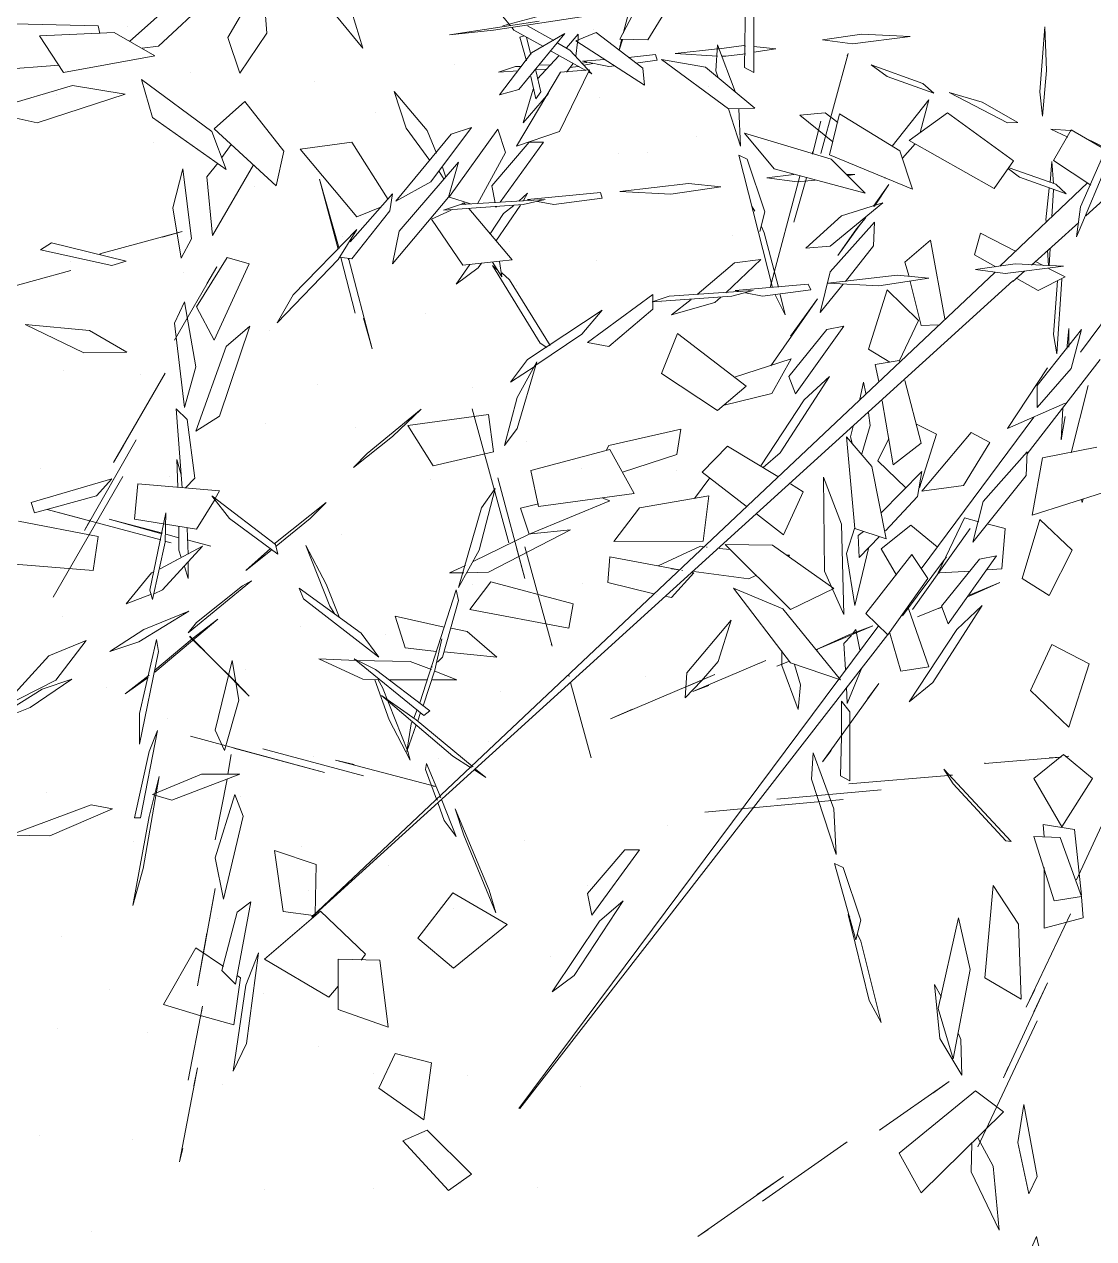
# Model space of a CAD drawing. Header units: metres. Extents: x 42 to 199, y -121 to 268.
# Drawn here: x 97.203 to 97.73, y -51.87 to -51.271 of the extents above; entities that cross this region are included whole.
import ezdxf

# ---------------------------------------------------------------- set-up
doc = ezdxf.new("R2010")
doc.units = ezdxf.units.M
doc.header["$LTSCALE"] = 0.3
doc.layers.get('0').update_dxf_attribs({"color": 8})
doc.layers.add('A-LANDSCAPE', color=8, linetype='Continuous', lineweight=5)
doc.layers.add('DA HOUSE ARCH LAYOUT', color=8, linetype='Continuous', lineweight=9)

# ---------------------------------------------------------------- blocks, each defined once
blk = doc.blocks.new('MUSTER_0')
at = {"color": 8, "linetype": 'Continuous', "transparency": 33554585}
for p, q in [((5.26381, -0.68178), (5.26381, -0.68178)), ((5.47881, -0.67978), (5.47881, -0.67978)), ((5.56481, -0.68578), (5.56481, -0.68578)), ((5.32881, -0.72528), (5.32881, -0.72528)), ((5.15981, -0.73578), (5.15981, -0.73578)), ((5.39031, -0.73528), (5.39031, -0.73528)), ((5.08131, -0.74378), (5.08131, -0.74378)), ((5.58131, -0.74378), (5.58131, -0.74378)), ((4.99931, -0.76578), (4.99931, -0.76578)), ((5.49931, -0.76578), (5.49931, -0.76578)), ((4.81131, -0.78378), (4.81131, -0.78378)), ((5.31131, -0.78378), (5.31131, -0.78378)), ((5.10681, -0.80628), (5.10681, -0.80628)), ((5.60681, -0.80628), (5.60681, -0.80628)), ((4.87931, -0.81878), (4.87931, -0.81878)), ((5.37931, -0.81878), (5.37931, -0.81878)), ((4.70781, -0.83928), (4.70781, -0.83928)), ((4.74781, -0.83528), (4.74781, -0.83528)), ((5.02181, -0.83578), (5.02181, -0.83578)), ((5.20781, -0.83928), (5.20781, -0.83928)), ((5.24781, -0.83528), (5.24781, -0.83528)), ((5.52181, -0.83578), (5.52181, -0.83578)), ((4.77231, -0.86778), (4.77231, -0.86778)), ((5.27231, -0.86778), (5.27231, -0.86778)), ((4.86431, -0.87778), (4.86431, -0.87778)), ((5.36431, -0.87778), (5.36431, -0.87778)), ((4.78031, -0.88878), (4.78031, -0.88878)), ((5.01581, -0.88328), (5.01581, -0.88328)), ((5.13531, -0.88678), (5.13531, -0.88678)), ((5.28031, -0.88878), (5.28031, -0.88878)), ((5.51581, -0.88328), (5.51581, -0.88328)), ((5.63531, -0.88678), (5.63531, -0.88678)), ((4.74331, -0.91678), (4.74331, -0.91678)), ((5.24331, -0.91678), (5.24331, -0.91678)), ((4.69481, -0.93878), (4.69481, -0.93878)), ((4.90331, -0.93028), (4.90331, -0.93028)), ((4.99031, -0.93728), (4.99031, -0.93728)), ((5.19481, -0.93878), (5.19481, -0.93878)), ((5.40331, -0.93028), (5.40331, -0.93028)), ((5.49031, -0.93728), (5.49031, -0.93728)), ((4.87281, -0.94678), (4.87281, -0.94678)), ((5.06831, -0.94478), (5.06831, -0.94478)), ((5.37281, -0.94678), (5.37281, -0.94678)), ((5.56831, -0.94478), (5.56831, -0.94478)), ((4.80331, -0.96078), (4.80331, -0.96078)), ((5.30331, -0.96078), (5.30331, -0.96078)), ((4.94731, -0.99078), (4.94731, -0.99078)), ((5.44731, -0.99078), (5.44731, -0.99078)), ((4.85081, -1.00428), (4.85081, -1.00428)), ((5.13181, -0.99678), (5.13181, -0.99678)), ((5.21031, -1.00378), (5.21031, -1.00378)), ((5.35081, -1.00428), (5.35081, -1.00428)), ((5.63181, -0.99678), (5.63181, -0.99678)), ((5.71031, -1.00378), (5.71031, -1.00378)), ((5.04931, -1.01328), (5.04931, -1.01328)), ((5.54931, -1.01328), (5.54931, -1.01328)), ((4.75631, -1.03278), (4.75631, -1.03278)), ((5.25631, -1.03278), (5.25631, -1.03278)), ((5.02681, -1.05228), (5.02681, -1.05228)), ((5.52681, -1.05228), (5.52681, -1.05228)), ((4.91181, -1.07178), (4.91181, -1.07178)), ((5.15281, -1.06678), (5.15281, -1.06678)), ((5.41181, -1.07178), (5.41181, -1.07178)), ((5.65281, -1.06678), (5.65281, -1.06678)), ((4.81181, -1.07828), (4.81181, -1.07828)), ((5.06931, -1.08078), (5.06931, -1.08078)), ((5.31181, -1.07828), (5.31181, -1.07828)), ((5.56931, -1.08078), (5.56931, -1.08078)), ((4.99981, -1.10128), (4.99981, -1.10128)), ((5.49981, -1.10128), (5.49981, -1.10128)), ((5.19231, -1.11228), (5.19231, -1.11228)), ((4.80431, -1.13128), (4.80431, -1.13128)), ((5.13281, -1.13828), (5.13281, -1.13828)), ((5.30431, -1.13128), (5.30431, -1.13128)), ((4.89731, -1.14928), (4.89731, -1.14928)), ((5.39731, -1.14928), (5.39731, -1.14928)), ((4.97881, -1.17978), (4.97881, -1.17978)), ((5.26381, -1.18178), (5.26381, -1.18178)), ((5.06481, -1.18578), (5.06481, -1.18578)), ((4.82881, -1.22528), (4.82881, -1.22528)), ((4.89031, -1.23528), (4.89031, -1.23528)), ((5.15981, -1.23578), (5.15981, -1.23578)), ((5.08131, -1.24378), (5.08131, -1.24378)), ((4.99931, -1.26578), (4.99931, -1.26578)), ((4.81131, -1.28378), (4.81131, -1.28378)), ((4.87931, -1.31878), (4.87931, -1.31878))]:
    blk.add_line(p, q, dxfattribs=at)
blk = doc.blocks.new('02PTRX29')
at = {"color": 8, "linetype": 'Continuous', "transparency": 33554572}
for p, q in [((0.19033, -0.04972), (0.18236, -0.03669)), ((0.27648, -0.0358), (0.27553, -0.0482)), ((0.28426, -0.04921), (0.27648, -0.0358)), ((0.28464, -0.03707), (0.29982, -0.05111)), ((0.16851, -0.03934), (0.1687, -0.05592)), ((0.19109, -0.03909), (0.19659, -0.04959)), ((0.19318, -0.03808), (0.19583, -0.04833)), ((0.30627, -0.0501), (0.29394, -0.03909)), ((0.16661, -0.05705), (0.16661, -0.04162)), ((0.22278, -0.04655), (0.21044, -0.04327)), ((0.22449, -0.04238), (0.22107, -0.04655)), ((0.22487, -0.04757), (0.20418, -0.0444)), ((0.21462, -0.04554), (0.23473, -0.04858)), ((0.25656, -0.04352), (0.25409, -0.05161)), ((0.25409, -0.05161), (0.25997, -0.0444)), ((0.31329, -0.04655), (0.33531, -0.04605)), ((0.10152, -0.04681), (0.10114, -0.05655)), ((0.10266, -0.06136), (0.10152, -0.04681)), ((0.13169, -0.04896), (0.14251, -0.04845)), ((0.14251, -0.04845), (0.15124, -0.04972)), ((0.19147, -0.05604), (0.2019, -0.04807)), ((0.20646, -0.04997), (0.2019, -0.04807)), ((0.20855, -0.05149), (0.20589, -0.04845)), ((0.20589, -0.04845), (0.20589, -0.04984)), ((0.20893, -0.04833), (0.21633, -0.05263)), ((0.21917, -0.06085), (0.20893, -0.04833)), ((0.21728, -0.04655), (0.21139, -0.04984)), ((0.21367, -0.05124), (0.22031, -0.04757)), ((0.21898, -0.04908), (0.21803, -0.04883)), ((0.22031, -0.04757), (0.22069, -0.04706)), ((0.23473, -0.04858), (0.22487, -0.04757)), ((0.27553, -0.0482), (0.2816, -0.05718)), ((0.30969, -0.04807), (0.30058, -0.05326)), ((0.32639, -0.04883), (0.30969, -0.04807)), ((0.31291, -0.04833), (0.31329, -0.04655)), ((0.32107, -0.05705), (0.32639, -0.04883)), ((0.1446, -0.0506), (0.13169, -0.04896)), ((0.15124, -0.04972), (0.1446, -0.0506)), ((0.16168, -0.05174), (0.16661, -0.05124)), ((0.16889, -0.05098), (0.16851, -0.05111)), ((0.17439, -0.05174), (0.16889, -0.05098)), ((0.17477, -0.05086), (0.17078, -0.06123)), ((0.17515, -0.05667), (0.17477, -0.05086)), ((0.19659, -0.04959), (0.19033, -0.04972)), ((0.20646, -0.04997), (0.19109, -0.05984)), ((0.19678, -0.05199), (0.19602, -0.04972)), ((0.19621, -0.04972), (0.19678, -0.05199)), ((0.20589, -0.04984), (0.20608, -0.05022)), ((0.20608, -0.05022), (0.20646, -0.05339)), ((0.21044, -0.05048), (0.20779, -0.05199)), ((0.21746, -0.04921), (0.21652, -0.05301)), ((0.21746, -0.0544), (0.21898, -0.04908)), ((0.28426, -0.04921), (0.2816, -0.05718)), ((0.29982, -0.05111), (0.30343, -0.05161)), ((0.15162, -0.07514), (0.14555, -0.05275)), ((0.14555, -0.05275), (0.14574, -0.05326)), ((0.16661, -0.0525), (0.16168, -0.05174)), ((0.16851, -0.05288), (0.17287, -0.05339)), ((0.18729, -0.05414), (0.1723, -0.06515)), ((0.17287, -0.05339), (0.17382, -0.05339)), ((0.17477, -0.05174), (0.17439, -0.05174)), ((0.18426, -0.05275), (0.17477, -0.05174)), ((0.17477, -0.05339), (0.18426, -0.05275)), ((0.17743, -0.05579), (0.18729, -0.05414)), ((0.18824, -0.05427), (0.18862, -0.05301)), ((0.18824, -0.05427), (0.19299, -0.0549)), ((0.19469, -0.05364), (0.18862, -0.05301)), ((0.20001, -0.05414), (0.20494, -0.05452)), ((0.20779, -0.05199), (0.20285, -0.05731)), ((0.20418, -0.05655), (0.21196, -0.05225)), ((0.215, -0.05845), (0.21025, -0.05326)), ((0.21633, -0.05263), (0.22354, -0.06199)), ((0.30058, -0.05326), (0.32107, -0.05705)), ((0.10209, -0.0668), (0.10114, -0.05655)), ((0.12885, -0.05946), (0.14042, -0.05528)), ((0.14042, -0.05528), (0.13682, -0.05794)), ((0.16642, -0.06502), (0.17743, -0.05579)), ((0.1687, -0.05592), (0.16661, -0.05705)), ((0.17458, -0.05819), (0.17515, -0.05667)), ((0.19109, -0.05984), (0.19147, -0.05604)), ((0.19906, -0.05566), (0.19773, -0.05554)), ((0.20494, -0.05452), (0.19906, -0.05566)), ((0.20456, -0.05541), (0.20266, -0.05503)), ((0.20285, -0.05731), (0.20361, -0.05693)), ((0.21006, -0.07021), (0.20342, -0.05642)), ((0.20987, -0.05693), (0.20342, -0.05642)), ((0.20513, -0.0549), (0.20399, -0.05478)), ((0.20589, -0.05566), (0.2057, -0.05566)), ((0.20779, -0.05592), (0.20589, -0.05566)), ((0.20703, -0.05503), (0.20855, -0.05693)), ((0.21974, -0.0735), (0.20987, -0.05693)), ((0.21462, -0.05541), (0.21196, -0.05528)), ((0.21538, -0.05642), (0.21291, -0.0563)), ((0.21538, -0.05655), (0.21424, -0.06136)), ((0.21993, -0.05566), (0.2186, -0.05566)), ((0.22373, -0.05693), (0.21936, -0.05667)), ((0.21993, -0.05566), (0.22373, -0.05693)), ((0.32202, -0.05541), (0.3372, -0.05655)), ((0.13682, -0.05794), (0.12638, -0.06161)), ((0.12638, -0.06161), (0.12885, -0.05946)), ((0.21538, -0.06287), (0.21652, -0.05794)), ((0.28787, -0.07021), (0.30362, -0.05857)), ((0.30362, -0.05857), (0.30115, -0.06705)), ((0.10209, -0.0668), (0.10266, -0.06136)), ((0.12296, -0.06148), (0.10987, -0.06831)), ((0.11556, -0.06363), (0.12296, -0.06148)), ((0.21822, -0.06831), (0.21253, -0.06174)), ((0.21538, -0.06287), (0.21424, -0.06136)), ((0.21822, -0.06831), (0.21595, -0.06072)), ((0.21917, -0.06085), (0.22354, -0.06199)), ((0.24707, -0.06123), (0.23967, -0.06996)), ((0.24441, -0.06945), (0.24707, -0.06123)), ((0.31899, -0.05996), (0.30722, -0.06186)), ((0.30722, -0.06186), (0.32696, -0.06831)), ((0.31899, -0.05996), (0.33853, -0.06566)), ((0.10759, -0.06819), (0.11556, -0.06363)), ((0.12942, -0.07046), (0.12752, -0.06313)), ((0.12752, -0.06313), (0.13568, -0.0735)), ((0.1723, -0.06515), (0.16642, -0.06502)), ((0.16965, -0.0735), (0.1723, -0.06515)), ((0.17002, -0.06515), (0.16965, -0.0735)), ((0.27174, -0.07464), (0.28047, -0.06351)), ((0.28047, -0.06351), (0.2873, -0.06958)), ((0.10854, -0.07679), (0.12334, -0.06604)), ((0.12334, -0.06604), (0.13188, -0.07224)), ((0.13397, -0.07451), (0.14744, -0.06629)), ((0.14744, -0.06629), (0.14972, -0.0754)), ((0.14782, -0.06819), (0.15067, -0.06604)), ((0.15636, -0.06654), (0.14896, -0.07249)), ((0.15067, -0.06604), (0.15636, -0.06654)), ((0.30115, -0.06705), (0.28464, -0.07869)), ((0.32696, -0.06831), (0.33853, -0.06566)), ((0.09355, -0.08704), (0.08539, -0.06844)), ((0.08786, -0.07439), (0.09564, -0.06983)), ((0.09564, -0.06983), (0.09962, -0.07666)), ((0.09583, -0.06996), (0.09564, -0.07008)), ((0.10019, -0.06971), (0.09583, -0.06996)), ((0.0964, -0.07148), (0.10019, -0.06971)), ((0.10987, -0.06831), (0.10759, -0.06819)), ((0.14934, -0.07641), (0.1687, -0.07059)), ((0.15352, -0.07527), (0.15162, -0.06793)), ((0.1687, -0.07059), (0.16206, -0.07856)), ((0.21006, -0.07021), (0.21974, -0.0735)), ((0.22221, -0.07489), (0.22392, -0.06971)), ((0.22392, -0.06971), (0.23473, -0.08476)), ((0.23891, -0.08147), (0.2298, -0.06933)), ((0.2298, -0.06933), (0.23435, -0.07084)), ((0.23967, -0.06996), (0.23758, -0.07502)), ((0.2391, -0.07666), (0.24441, -0.06945)), ((0.2873, -0.06958), (0.27344, -0.08236)), ((0.28464, -0.07869), (0.28787, -0.07021)), ((0.08767, -0.07401), (0.0926, -0.0716)), ((0.13188, -0.07224), (0.11291, -0.08299)), ((0.13055, -0.07299), (0.1334, -0.07616)), ((0.22335, -0.08602), (0.21367, -0.07261)), ((0.21367, -0.07261), (0.2169, -0.07261)), ((0.22525, -0.08236), (0.2169, -0.07261)), ((0.23435, -0.07084), (0.24669, -0.08577)), ((0.2484, -0.08539), (0.25656, -0.07261)), ((0.25656, -0.07261), (0.26813, -0.07413)), ((0.2835, -0.07312), (0.28559, -0.07603)), ((0.08691, -0.0759), (0.0945, -0.09374)), ((0.13112, -0.08311), (0.13397, -0.07451)), ((0.14972, -0.0754), (0.13112, -0.08311)), ((0.15352, -0.07477), (0.15352, -0.07514)), ((0.16243, -0.10513), (0.17002, -0.07552)), ((0.16813, -0.07641), (0.17002, -0.07552)), ((0.22221, -0.07489), (0.22847, -0.0864)), ((0.26813, -0.07413), (0.25542, -0.08931)), ((0.27344, -0.08236), (0.27174, -0.07464)), ((0.09962, -0.07666), (0.09127, -0.08223)), ((0.10949, -0.07831), (0.09905, -0.08198)), ((0.09962, -0.08185), (0.1, -0.07692)), ((0.1, -0.07692), (0.10038, -0.0816)), ((0.10721, -0.08046), (0.10968, -0.07856)), ((0.11291, -0.08299), (0.10854, -0.07679)), ((0.14175, -0.084), (0.14934, -0.07641)), ((0.16206, -0.07856), (0.14175, -0.084)), ((0.16414, -0.08818), (0.16813, -0.07641)), ((0.24593, -0.09248), (0.23265, -0.07704)), ((0.23265, -0.07704), (0.23492, -0.08489)), ((0.23625, -0.07818), (0.23549, -0.08046)), ((0.27857, -0.07768), (0.28768, -0.09349)), ((0.28654, -0.0773), (0.289, -0.08033)), ((0.29432, -0.07856), (0.29242, -0.09425)), ((0.29659, -0.08729), (0.29432, -0.07856)), ((0.09678, -0.08413), (0.10721, -0.08046)), ((0.1372, -0.08058), (0.13739, -0.08058)), ((0.13739, -0.08058), (0.13739, -0.08058)), ((0.14555, -0.08008), (0.14403, -0.07983)), ((0.14403, -0.07983), (0.14593, -0.07983)), ((0.15693, -0.08147), (0.15295, -0.08109)), ((0.15484, -0.08058), (0.15769, -0.09045)), ((0.163, -0.10513), (0.15636, -0.08021)), ((0.15693, -0.08147), (0.16376, -0.08058)), ((0.16376, -0.08058), (0.15769, -0.07983)), ((0.23587, -0.08096), (0.23701, -0.07919)), ((0.24669, -0.08577), (0.23891, -0.08147)), ((0.2594, -0.0964), (0.26377, -0.08084)), ((0.26377, -0.08084), (0.25959, -0.09652)), ((0.28768, -0.09349), (0.289, -0.08033)), ((0.09241, -0.08906), (0.0852, -0.08261)), ((0.09203, -0.08172), (0.11158, -0.10032)), ((0.09905, -0.08198), (0.09678, -0.08413)), ((0.1, -0.08931), (0.09962, -0.08324)), ((0.10057, -0.08286), (0.10133, -0.08995)), ((0.13644, -0.0821), (0.13985, -0.08691)), ((0.13966, -0.08691), (0.13644, -0.0821)), ((0.17401, -0.08261), (0.18122, -0.08185)), ((0.18521, -0.08425), (0.17401, -0.08261)), ((0.19659, -0.08362), (0.18122, -0.08185)), ((0.18521, -0.08425), (0.19659, -0.08362)), ((0.20096, -0.08387), (0.20058, -0.08514)), ((0.20096, -0.08387), (0.21728, -0.08539)), ((0.21822, -0.08577), (0.21728, -0.084)), ((0.21728, -0.084), (0.21917, -0.08577)), ((0.22449, -0.08615), (0.22525, -0.08236)), ((0.24745, -0.08413), (0.25694, -0.09488)), ((0.24802, -0.08792), (0.24745, -0.08413)), ((0.13777, -0.08615), (0.14706, -0.08906)), ((0.14953, -0.09589), (0.13777, -0.08615)), ((0.21139, -0.08653), (0.20058, -0.08514)), ((0.215, -0.0859), (0.21139, -0.08653)), ((0.21822, -0.08653), (0.21329, -0.08539)), ((0.21329, -0.08539), (0.23227, -0.08653)), ((0.21728, -0.08539), (0.21633, -0.08565)), ((0.21822, -0.08653), (0.23606, -0.0878)), ((0.21879, -0.08666), (0.2243, -0.09475)), ((0.22259, -0.08855), (0.22031, -0.08678)), ((0.22999, -0.0864), (0.23473, -0.08489)), ((0.23113, -0.08653), (0.23151, -0.08615)), ((0.23208, -0.08653), (0.23151, -0.08615)), ((0.23227, -0.08653), (0.23606, -0.0878)), ((0.23473, -0.08489), (0.23492, -0.08489)), ((0.23492, -0.08489), (0.24745, -0.09981)), ((0.0945, -0.09374), (0.09355, -0.08704)), ((0.13985, -0.08691), (0.13966, -0.08691)), ((0.14308, -0.09134), (0.14156, -0.08944)), ((0.14706, -0.08906), (0.15503, -0.09627)), ((0.16528, -0.0926), (0.16414, -0.08818)), ((0.16699, -0.08704), (0.16642, -0.08805)), ((0.23037, -0.08742), (0.22069, -0.09893)), ((0.22562, -0.09311), (0.22259, -0.08855)), ((0.2243, -0.08716), (0.22411, -0.08704)), ((0.2243, -0.08716), (0.2243, -0.08704)), ((0.2243, -0.08704), (0.2243, -0.08716)), ((0.23435, -0.0878), (0.23872, -0.08982)), ((0.25656, -0.09868), (0.24802, -0.08792)), ((0.24991, -0.08704), (0.25542, -0.08931)), ((0.2947, -0.09855), (0.29659, -0.08729)), ((0.10456, -0.10007), (0.09393, -0.09058)), ((0.10114, -0.09045), (0.10133, -0.08995)), ((0.13966, -0.09045), (0.14953, -0.10158)), ((0.13985, -0.09577), (0.13966, -0.09045)), ((0.14175, -0.08969), (0.14365, -0.09197)), ((0.14308, -0.09134), (0.14782, -0.09792)), ((0.14782, -0.09792), (0.14365, -0.09197)), ((0.1649, -0.09146), (0.16433, -0.09286)), ((0.2317, -0.10007), (0.23872, -0.08982)), ((0.25959, -0.0988), (0.25542, -0.0921)), ((0.25542, -0.0921), (0.26965, -0.10677)), ((0.10797, -0.09703), (0.11594, -0.09298)), ((0.11594, -0.09298), (0.11727, -0.09779)), ((0.12714, -0.0945), (0.12391, -0.11208)), ((0.12714, -0.0945), (0.13283, -0.09943)), ((0.16111, -0.105), (0.16433, -0.09286)), ((0.24745, -0.09981), (0.24593, -0.09248)), ((0.29242, -0.09425), (0.2947, -0.09855)), ((0.29451, -0.0926), (0.31291, -0.09754)), ((0.29887, -0.09387), (0.29451, -0.0926)), ((0.10038, -0.0964), (0.10057, -0.10019)), ((0.10076, -0.10019), (0.10095, -0.09678)), ((0.14612, -0.10374), (0.13985, -0.09577)), ((0.15503, -0.09627), (0.14953, -0.09589)), ((0.30703, -0.09918), (0.32373, -0.09513)), ((0.3262, -0.09665), (0.31026, -0.10019)), ((0.31291, -0.09754), (0.31272, -0.09754)), ((0.32373, -0.09513), (0.3262, -0.09665)), ((0.07818, -0.0988), (0.09355, -0.11955)), ((0.09735, -0.10032), (0.10816, -0.09981)), ((0.11044, -0.10196), (0.09735, -0.10032)), ((0.10057, -0.10019), (0.10076, -0.10019)), ((0.1019, -0.10019), (0.10361, -0.09931)), ((0.10816, -0.09981), (0.11708, -0.10108)), ((0.11727, -0.09779), (0.11253, -0.10045)), ((0.13188, -0.1026), (0.13283, -0.09943)), ((0.17097, -0.09956), (0.16509, -0.0988)), ((0.16509, -0.0988), (0.17287, -0.10627)), ((0.17932, -0.10665), (0.17097, -0.09956)), ((0.21443, -0.11752), (0.22506, -0.10019)), ((0.22069, -0.09893), (0.2317, -0.10007)), ((0.22297, -0.10272), (0.22354, -0.09931)), ((0.22506, -0.09943), (0.22297, -0.10272)), ((0.22506, -0.10019), (0.22411, -0.10108)), ((0.22828, -0.1007), (0.22752, -0.09969)), ((0.23322, -0.10437), (0.23018, -0.09994)), ((0.25731, -0.09855), (0.252, -0.11879)), ((0.2558, -0.11082), (0.25902, -0.09842)), ((0.25656, -0.09868), (0.25921, -0.0983)), ((0.25731, -0.09868), (0.25731, -0.09893)), ((0.25845, -0.10045), (0.25902, -0.09842)), ((0.27325, -0.11297), (0.25959, -0.0988)), ((0.28445, -0.09842), (0.27952, -0.09981)), ((0.27952, -0.09981), (0.2873, -0.11689)), ((0.29128, -0.10943), (0.28445, -0.09842)), ((0.28673, -0.10045), (0.29622, -0.11689)), ((0.289, -0.10424), (0.28673, -0.10045)), ((0.30703, -0.09918), (0.31026, -0.10019)), ((0.09697, -0.10272), (0.10076, -0.10083)), ((0.10304, -0.10576), (0.09697, -0.10272)), ((0.10778, -0.1031), (0.10304, -0.10576)), ((0.10608, -0.10146), (0.10873, -0.10374)), ((0.11708, -0.10108), (0.11044, -0.10196)), ((0.11272, -0.10171), (0.26547, -0.2458)), ((0.12752, -0.10298), (0.13454, -0.10234)), ((0.13871, -0.10475), (0.12752, -0.10298)), ((0.13454, -0.10234), (0.1501, -0.10411)), ((0.14953, -0.10158), (0.15181, -0.11069)), ((0.22297, -0.10184), (0.22126, -0.10336)), ((0.22828, -0.1007), (0.23322, -0.10437)), ((0.31937, -0.10133), (0.34176, -0.1074)), ((0.31994, -0.10146), (0.31937, -0.10133)), ((0.09773, -0.10323), (0.09886, -0.11993)), ((0.09962, -0.11563), (0.09868, -0.10361)), ((0.26547, -0.24593), (0.10873, -0.10361)), ((0.12923, -0.1136), (0.13169, -0.10374)), ((0.1298, -0.11246), (0.13682, -0.10563)), ((0.13682, -0.10563), (0.14099, -0.11892)), ((0.13871, -0.10475), (0.1501, -0.10411)), ((0.15181, -0.11069), (0.14668, -0.10437)), ((0.15446, -0.10437), (0.1539, -0.10563)), ((0.1539, -0.10563), (0.16471, -0.10702)), ((0.17078, -0.10576), (0.15446, -0.10437)), ((0.1668, -0.10576), (0.17154, -0.10702)), ((0.18559, -0.10702), (0.1668, -0.10576)), ((0.17078, -0.10576), (0.16965, -0.10601)), ((0.22126, -0.10336), (0.21215, -0.11803)), ((0.15845, -0.11601), (0.15238, -0.10766)), ((0.16281, -0.12258), (0.15238, -0.10766)), ((0.15959, -0.1112), (0.16073, -0.10665)), ((0.15959, -0.1112), (0.16187, -0.10677)), ((0.16471, -0.10702), (0.16851, -0.10627)), ((0.17154, -0.10702), (0.18938, -0.10829)), ((0.17401, -0.10728), (0.17534, -0.10842)), ((0.17534, -0.10842), (0.18502, -0.1112)), ((0.18502, -0.1112), (0.18065, -0.10778)), ((0.18938, -0.10829), (0.18559, -0.10702)), ((0.18919, -0.10993), (0.18919, -0.10665)), ((0.2038, -0.1174), (0.18919, -0.10665)), ((0.26965, -0.10677), (0.27325, -0.11297)), ((0.29147, -0.12284), (0.29394, -0.10829)), ((0.29394, -0.10829), (0.29622, -0.1131)), ((0.18919, -0.10993), (0.19906, -0.11828)), ((0.20513, -0.1155), (0.20058, -0.11019)), ((0.21728, -0.12119), (0.20058, -0.11019)), ((0.2873, -0.11689), (0.29128, -0.10943)), ((0.12923, -0.1136), (0.12543, -0.11348)), ((0.13416, -0.12157), (0.1298, -0.11246)), ((0.15731, -0.12891), (0.14649, -0.11373)), ((0.14649, -0.11373), (0.15029, -0.11449)), ((0.252, -0.11879), (0.2539, -0.11196)), ((0.28616, -0.13384), (0.27933, -0.11373)), ((0.27933, -0.11373), (0.28464, -0.11828)), ((0.29394, -0.13195), (0.29622, -0.1131)), ((0.32961, -0.11335), (0.31519, -0.11474)), ((0.31652, -0.11968), (0.32961, -0.11335)), ((0.09564, -0.12322), (0.09336, -0.11449)), ((0.10323, -0.12701), (0.09336, -0.11449)), ((0.09621, -0.11424), (0.09621, -0.11841)), ((0.09659, -0.11892), (0.09621, -0.11424)), ((0.09886, -0.11993), (0.09962, -0.11563)), ((0.15029, -0.11449), (0.15883, -0.12499)), ((0.16832, -0.12714), (0.18369, -0.11537)), ((0.18369, -0.11537), (0.18729, -0.12436)), ((0.21538, -0.12246), (0.20513, -0.1155)), ((0.29622, -0.11689), (0.29622, -0.11677)), ((0.31519, -0.11474), (0.30684, -0.11955)), ((0.13625, -0.12183), (0.14099, -0.11892)), ((0.2038, -0.1174), (0.19906, -0.11828)), ((0.21291, -0.11854), (0.21443, -0.11752)), ((0.28464, -0.11828), (0.29147, -0.13726)), ((0.10551, -0.14232), (0.08919, -0.12119)), ((0.13397, -0.1217), (0.13416, -0.12145)), ((0.13947, -0.12233), (0.13416, -0.12145)), ((0.17097, -0.12512), (0.15826, -0.12107)), ((0.15826, -0.12107), (0.16262, -0.12878)), ((0.2112, -0.11968), (0.2112, -0.11968)), ((0.21519, -0.1217), (0.21955, -0.13663)), ((0.21955, -0.12967), (0.21519, -0.1217)), ((0.21728, -0.12119), (0.22107, -0.12625)), ((0.30684, -0.11955), (0.31652, -0.11968)), ((0.09564, -0.12322), (0.10323, -0.13195)), ((0.10987, -0.13663), (0.10095, -0.12309)), ((0.13871, -0.12613), (0.13947, -0.12233)), ((0.18729, -0.12436), (0.17477, -0.13258)), ((0.21557, -0.12271), (0.22107, -0.12625)), ((0.29394, -0.13195), (0.29147, -0.12284)), ((0.2983, -0.12423), (0.29849, -0.12461)), ((0.2983, -0.12423), (0.30988, -0.14422)), ((0.09184, -0.12701), (0.09564, -0.14207)), ((0.10323, -0.12701), (0.10323, -0.13195)), ((0.12923, -0.13992), (0.13283, -0.12587)), ((0.14213, -0.12625), (0.14156, -0.12878)), ((0.14213, -0.12625), (0.14289, -0.13005)), ((0.14972, -0.12499), (0.16073, -0.14207)), ((0.15541, -0.13018), (0.14972, -0.12499)), ((0.15883, -0.12499), (0.15731, -0.12891)), ((0.16832, -0.12714), (0.17477, -0.13258)), ((0.16509, -0.14498), (0.15541, -0.13018)), ((0.16262, -0.12878), (0.17325, -0.13144)), ((0.2224, -0.14042), (0.21955, -0.12967)), ((0.09697, -0.13093), (0.10987, -0.13663)), ((0.09754, -0.13207), (0.09792, -0.13916)), ((0.13549, -0.14472), (0.13796, -0.13043)), ((0.22145, -0.16218), (0.22961, -0.1322)), ((0.241, -0.13233), (0.24745, -0.1384)), ((0.25314, -0.14219), (0.241, -0.13233)), ((0.29337, -0.1346), (0.29584, -0.1322)), ((0.29451, -0.14991), (0.29584, -0.1322)), ((0.09697, -0.13397), (0.09792, -0.13916)), ((0.10399, -0.1341), (0.12923, -0.168)), ((0.12581, -0.13789), (0.13037, -0.13562)), ((0.14099, -0.13309), (0.14061, -0.13599)), ((0.226, -0.13346), (0.22487, -0.14181)), ((0.226, -0.13346), (0.24403, -0.13599)), ((0.29147, -0.13726), (0.28616, -0.13384)), ((0.29166, -0.14776), (0.29337, -0.1346)), ((0.11803, -0.13751), (0.11386, -0.13979)), ((0.12904, -0.15067), (0.11803, -0.13751)), ((0.12581, -0.13789), (0.12961, -0.14991)), ((0.14061, -0.13599), (0.14251, -0.14232)), ((0.14441, -0.13612), (0.14498, -0.13852)), ((0.18388, -0.14245), (0.18293, -0.13675)), ((0.18293, -0.13675), (0.19906, -0.14042)), ((0.2224, -0.14042), (0.21955, -0.13663)), ((0.23834, -0.14498), (0.24403, -0.13599)), ((0.24745, -0.1384), (0.25618, -0.14536)), ((0.10209, -0.14321), (0.08995, -0.1408)), ((0.11386, -0.13979), (0.11974, -0.1494)), ((0.13549, -0.14472), (0.12923, -0.13992)), ((0.1389, -0.14384), (0.13644, -0.1389)), ((0.14593, -0.13852), (0.14023, -0.1451)), ((0.14403, -0.15902), (0.14593, -0.13852)), ((0.1446, -0.14017), (0.14498, -0.13852)), ((0.17249, -0.14055), (0.1613, -0.14738)), ((0.17818, -0.14637), (0.17249, -0.14055)), ((0.19906, -0.14042), (0.19963, -0.14156)), ((0.31633, -0.1594), (0.30475, -0.13916)), ((0.3076, -0.14042), (0.30988, -0.14422)), ((0.10437, -0.15598), (0.10209, -0.14321)), ((0.10551, -0.14181), (0.11537, -0.15295)), ((0.10551, -0.14181), (0.1057, -0.14713)), ((0.13264, -0.14991), (0.1389, -0.14384)), ((0.16073, -0.14207), (0.16452, -0.14536)), ((0.19602, -0.14637), (0.18388, -0.14245)), ((0.19887, -0.14131), (0.19337, -0.15118)), ((0.19887, -0.14131), (0.21652, -0.14599)), ((0.22487, -0.14181), (0.23834, -0.14498)), ((0.25618, -0.14536), (0.25314, -0.14219)), ((0.29565, -0.14359), (0.2947, -0.147)), ((0.29565, -0.14359), (0.29546, -0.14978)), ((0.12999, -0.15181), (0.12904, -0.14624)), ((0.12904, -0.14624), (0.13815, -0.15548)), ((0.14023, -0.1451), (0.13701, -0.1613)), ((0.16832, -0.15396), (0.17818, -0.14637)), ((0.21652, -0.14599), (0.21481, -0.15409)), ((0.11765, -0.16206), (0.1057, -0.14713)), ((0.14706, -0.15801), (0.15105, -0.14751)), ((0.15105, -0.14751), (0.15086, -0.16851)), ((0.1556, -0.1508), (0.15845, -0.14902)), ((0.16073, -0.14776), (0.16073, -0.14776)), ((0.17648, -0.14763), (0.17989, -0.15231)), ((0.22392, -0.14763), (0.21784, -0.17015)), ((0.28616, -0.15054), (0.30438, -0.14902)), ((0.29375, -0.14991), (0.29166, -0.14776)), ((0.30438, -0.14902), (0.30513, -0.15687)), ((0.30779, -0.14738), (0.32335, -0.17433)), ((0.32828, -0.1532), (0.31026, -0.14789)), ((0.31026, -0.14789), (0.31367, -0.15168)), ((0.08843, -0.15092), (0.10437, -0.15598)), ((0.11974, -0.1494), (0.12904, -0.15067)), ((0.1372, -0.15952), (0.12999, -0.15181)), ((0.1556, -0.1508), (0.15997, -0.16041)), ((0.17799, -0.1618), (0.17667, -0.15168)), ((0.17667, -0.15168), (0.19223, -0.15434)), ((0.19337, -0.15118), (0.21481, -0.15409)), ((0.22449, -0.15004), (0.22752, -0.15434)), ((0.22449, -0.15004), (0.22809, -0.16383)), ((0.27363, -0.16256), (0.28787, -0.15168)), ((0.28787, -0.15168), (0.28388, -0.15674)), ((0.28616, -0.15054), (0.28711, -0.15231)), ((0.31367, -0.15168), (0.32753, -0.15548)), ((0.09298, -0.15244), (0.09317, -0.1532)), ((0.09317, -0.1532), (0.09336, -0.15257)), ((0.11537, -0.15295), (0.11765, -0.16206)), ((0.16775, -0.15434), (0.16775, -0.15434)), ((0.19223, -0.15434), (0.19792, -0.16193)), ((0.19887, -0.15282), (0.20039, -0.15219)), ((0.2169, -0.16028), (0.19887, -0.15282)), ((0.21481, -0.15345), (0.21879, -0.15446)), ((0.2169, -0.16028), (0.21879, -0.15446)), ((0.23265, -0.17218), (0.22752, -0.15434)), ((0.26225, -0.1532), (0.26585, -0.15674)), ((0.27363, -0.16218), (0.26225, -0.1532)), ((0.28711, -0.15244), (0.29128, -0.15915)), ((0.29925, -0.16155), (0.32468, -0.15472)), ((0.31709, -0.15674), (0.32468, -0.15472)), ((0.32753, -0.15548), (0.32828, -0.1532)), ((0.10266, -0.15699), (0.09545, -0.16383)), ((0.10665, -0.17015), (0.10266, -0.15699)), ((0.11955, -0.15662), (0.11632, -0.1575)), ((0.12543, -0.16889), (0.11955, -0.15662)), ((0.15997, -0.16041), (0.16604, -0.15573)), ((0.26585, -0.15674), (0.27344, -0.16294)), ((0.28388, -0.15674), (0.27306, -0.16471)), ((0.29128, -0.15915), (0.30513, -0.15687)), ((0.2983, -0.16206), (0.29811, -0.15548)), ((0.29811, -0.15548), (0.30172, -0.17281)), ((0.31083, -0.15687), (0.29887, -0.16003)), ((0.29906, -0.16016), (0.31083, -0.15687)), ((0.31329, -0.16079), (0.33113, -0.15737)), ((0.315, -0.15699), (0.31633, -0.1594)), ((0.11424, -0.15801), (0.11044, -0.15902)), ((0.1112, -0.168), (0.11044, -0.15902)), ((0.11822, -0.15902), (0.13112, -0.17711)), ((0.12562, -0.16307), (0.1315, -0.15826)), ((0.1315, -0.15826), (0.13815, -0.16357)), ((0.13701, -0.1613), (0.14403, -0.15902)), ((0.14327, -0.16054), (0.14213, -0.15965)), ((0.14403, -0.15877), (0.14593, -0.16459)), ((0.14649, -0.17825), (0.14706, -0.15801)), ((0.226, -0.16876), (0.2076, -0.15927)), ((0.2076, -0.15927), (0.21652, -0.16016)), ((0.21652, -0.16016), (0.2169, -0.16028)), ((0.29318, -0.16471), (0.29337, -0.15889)), ((0.29527, -0.15851), (0.29527, -0.16383)), ((0.13852, -0.16079), (0.14308, -0.16547)), ((0.14308, -0.16547), (0.14327, -0.16054)), ((0.14877, -0.17243), (0.16243, -0.16269)), ((0.17306, -0.16256), (0.15845, -0.17711)), ((0.16243, -0.16269), (0.17306, -0.16256)), ((0.17781, -0.16307), (0.17856, -0.16294)), ((0.17799, -0.1618), (0.19792, -0.16193)), ((0.17856, -0.16294), (0.18805, -0.16737)), ((0.2169, -0.16028), (0.22942, -0.16636)), ((0.2668, -0.16281), (0.26149, -0.17635)), ((0.26225, -0.17142), (0.2668, -0.16281)), ((0.27306, -0.16471), (0.27363, -0.16256)), ((0.27363, -0.16218), (0.27382, -0.16243)), ((0.29337, -0.16155), (0.28806, -0.16294)), ((0.29944, -0.168), (0.28995, -0.16294)), ((0.28995, -0.16294), (0.29887, -0.17268)), ((0.29811, -0.16028), (0.29527, -0.16104)), ((0.29811, -0.16193), (0.29697, -0.16218)), ((0.30115, -0.17483), (0.2983, -0.16206)), ((0.31443, -0.16838), (0.31329, -0.16079)), ((0.10057, -0.17395), (0.09545, -0.16383)), ((0.12315, -0.18027), (0.11234, -0.16509)), ((0.11613, -0.16585), (0.11234, -0.16509)), ((0.12353, -0.16534), (0.1334, -0.1785)), ((0.12505, -0.16357), (0.12505, -0.16357)), ((0.12771, -0.17015), (0.13131, -0.16484)), ((0.13131, -0.16484), (0.14156, -0.17799)), ((0.13473, -0.16939), (0.13815, -0.16357)), ((0.14403, -0.17622), (0.14099, -0.16345)), ((0.14593, -0.16459), (0.14403, -0.17622)), ((0.15864, -0.16496), (0.15921, -0.16496)), ((0.15921, -0.16496), (0.15864, -0.16496)), ((0.15864, -0.16496), (0.15883, -0.16522)), ((0.17439, -0.16345), (0.17192, -0.1637)), ((0.17724, -0.16319), (0.17705, -0.16319)), ((0.19887, -0.16534), (0.18331, -0.16825)), ((0.19925, -0.17104), (0.19887, -0.16534)), ((0.21177, -0.18533), (0.21784, -0.16307)), ((0.21974, -0.16332), (0.21784, -0.17015)), ((0.22809, -0.16383), (0.23265, -0.17218)), ((0.27439, -0.1637), (0.28028, -0.16838)), ((0.28028, -0.16838), (0.27477, -0.16345)), ((0.29527, -0.16383), (0.2947, -0.16547)), ((0.1112, -0.168), (0.11443, -0.16825)), ((0.11613, -0.16585), (0.12467, -0.17635)), ((0.18331, -0.16825), (0.18502, -0.168)), ((0.23113, -0.16724), (0.23473, -0.16889)), ((0.29318, -0.16661), (0.29318, -0.17015)), ((0.29318, -0.17015), (0.29394, -0.16749)), ((0.33625, -0.16661), (0.31443, -0.16838)), ((0.10057, -0.17395), (0.10665, -0.17015)), ((0.11158, -0.17104), (0.1186, -0.17395)), ((0.1186, -0.1742), (0.11158, -0.17104)), ((0.11822, -0.16851), (0.12505, -0.16889)), ((0.12505, -0.16889), (0.12524, -0.16889)), ((0.12524, -0.16889), (0.12543, -0.16889)), ((0.13663, -0.1828), (0.12771, -0.17015)), ((0.15086, -0.16851), (0.14649, -0.17825)), ((0.16775, -0.17028), (0.16604, -0.16939)), ((0.16775, -0.17028), (0.18008, -0.16863)), ((0.18008, -0.16889), (0.18502, -0.17445)), ((0.18046, -0.16889), (0.18008, -0.16889)), ((0.18255, -0.16838), (0.18274, -0.16838)), ((0.18274, -0.16838), (0.18274, -0.16838)), ((0.189, -0.17357), (0.19925, -0.17104)), ((0.22543, -0.17091), (0.20703, -0.17584)), ((0.23018, -0.17711), (0.22543, -0.17091)), ((0.226, -0.16876), (0.23075, -0.16889)), ((0.23151, -0.16889), (0.23473, -0.16889)), ((0.27895, -0.17066), (0.28103, -0.1718)), ((0.27895, -0.17066), (0.29318, -0.1823)), ((0.30134, -0.16889), (0.30077, -0.16863)), ((0.30703, -0.17584), (0.30134, -0.16889)), ((0.15845, -0.17711), (0.14877, -0.17243)), ((0.17116, -0.1723), (0.15845, -0.189)), ((0.16016, -0.17698), (0.17116, -0.1723)), ((0.18843, -0.17369), (0.18843, -0.17369)), ((0.23265, -0.17509), (0.23322, -0.17268)), ((0.24137, -0.19798), (0.23322, -0.17268)), ((0.25447, -0.18242), (0.26832, -0.1723)), ((0.2594, -0.17875), (0.26225, -0.17142)), ((0.26832, -0.1723), (0.26737, -0.17471)), ((0.29128, -0.18002), (0.28103, -0.1718)), ((0.29887, -0.17268), (0.30077, -0.17357)), ((0.30172, -0.17281), (0.30115, -0.17483)), ((0.30134, -0.17369), (0.30703, -0.17584)), ((0.12126, -0.18154), (0.11556, -0.17622)), ((0.11556, -0.17622), (0.12657, -0.19343)), ((0.12315, -0.18027), (0.12467, -0.17635)), ((0.12448, -0.17648), (0.12999, -0.17875)), ((0.18502, -0.17445), (0.18615, -0.1742)), ((0.20798, -0.18128), (0.20703, -0.17584)), ((0.23265, -0.17509), (0.23625, -0.18774)), ((0.26737, -0.17471), (0.25048, -0.18774)), ((0.26149, -0.17635), (0.26035, -0.17812)), ((0.12448, -0.1766), (0.12524, -0.17686)), ((0.13207, -0.17686), (0.12752, -0.18989)), ((0.14156, -0.17799), (0.13663, -0.1828)), ((0.14725, -0.1928), (0.16016, -0.17698)), ((0.20798, -0.18128), (0.23018, -0.17711)), ((0.24688, -0.17863), (0.23587, -0.18103)), ((0.2446, -0.18571), (0.24688, -0.17863)), ((0.30305, -0.18154), (0.29299, -0.17749)), ((0.29299, -0.17749), (0.30419, -0.18432)), ((0.13188, -0.19773), (0.12126, -0.18154)), ((0.21917, -0.28869), (0.13871, -0.18065)), ((0.14004, -0.18078), (0.14536, -0.1828)), ((0.14004, -0.18078), (0.15238, -0.18596)), ((0.14365, -0.1823), (0.14384, -0.18154)), ((0.14384, -0.18154), (0.1446, -0.18255)), ((0.17173, -0.17951), (0.1816, -0.19128)), ((0.17458, -0.18875), (0.17173, -0.17951)), ((0.23075, -0.18204), (0.23435, -0.18128)), ((0.28654, -0.17926), (0.29223, -0.18369)), ((0.30058, -0.19115), (0.28654, -0.17926)), ((0.29318, -0.1823), (0.29128, -0.18002)), ((0.31064, -0.18647), (0.30305, -0.18154)), ((0.13625, -0.18242), (0.13378, -0.1909)), ((0.21898, -0.28869), (0.13663, -0.18268)), ((0.14289, -0.18609), (0.14365, -0.18242)), ((0.14479, -0.18293), (0.14649, -0.1847)), ((0.14536, -0.1828), (0.15276, -0.18609)), ((0.23075, -0.18204), (0.22411, -0.18774)), ((0.23796, -0.19065), (0.23644, -0.18369)), ((0.25048, -0.18774), (0.25447, -0.18242)), ((0.2928, -0.18306), (0.27952, -0.19646)), ((0.28255, -0.1933), (0.2928, -0.18318)), ((0.29223, -0.18369), (0.30058, -0.19065)), ((0.2928, -0.18318), (0.2928, -0.18306)), ((0.29982, -0.18647), (0.3002, -0.18381)), ((0.3002, -0.18381), (0.304, -0.20039)), ((0.31064, -0.18647), (0.30419, -0.18432)), ((0.31595, -0.18407), (0.3243, -0.18748)), ((0.31595, -0.18407), (0.32278, -0.19292)), ((0.1, -0.18495), (0.09165, -0.18925)), ((0.1, -0.18495), (0.10475, -0.1952)), ((0.14649, -0.1847), (0.14612, -0.19052)), ((0.15238, -0.18596), (0.15257, -0.18622)), ((0.16035, -0.18634), (0.16035, -0.18963)), ((0.21196, -0.18483), (0.21177, -0.18533)), ((0.22411, -0.18774), (0.23587, -0.1866)), ((0.23758, -0.18647), (0.2446, -0.18571)), ((0.304, -0.20722), (0.29982, -0.18647)), ((0.09621, -0.20342), (0.09165, -0.18925)), ((0.13378, -0.1909), (0.12752, -0.18989)), ((0.15845, -0.189), (0.14725, -0.1928)), ((0.1575, -0.18938), (0.15617, -0.19393)), ((0.16035, -0.18963), (0.15674, -0.1995)), ((0.15864, -0.18862), (0.16149, -0.18976)), ((0.16395, -0.18849), (0.16528, -0.18913)), ((0.16395, -0.18849), (0.18027, -0.19545)), ((0.17837, -0.19305), (0.17458, -0.18875)), ((0.23625, -0.18774), (0.23739, -0.18887)), ((0.23853, -0.18989), (0.23891, -0.19001)), ((0.24346, -0.18875), (0.23872, -0.19052)), ((0.24043, -0.20077), (0.25599, -0.18812)), ((0.25542, -0.18849), (0.24346, -0.18875)), ((0.25599, -0.18812), (0.25124, -0.19052)), ((0.25409, -0.19267), (0.26396, -0.18812)), ((0.25561, -0.18849), (0.26396, -0.18812)), ((0.28331, -0.18849), (0.28179, -0.19735)), ((0.28711, -0.20406), (0.28331, -0.18849)), ((0.3243, -0.18748), (0.33493, -0.19912)), ((0.14574, -0.19811), (0.14251, -0.19014)), ((0.17534, -0.19166), (0.19868, -0.20153)), ((0.18122, -0.19419), (0.17534, -0.19166)), ((0.1816, -0.19128), (0.18198, -0.19684)), ((0.20779, -0.19204), (0.20798, -0.19191)), ((0.20798, -0.19191), (0.20798, -0.19204)), ((0.23796, -0.1909), (0.23303, -0.1928)), ((0.23303, -0.1928), (0.23853, -0.1928)), ((0.23796, -0.19065), (0.24062, -0.19862)), ((0.25124, -0.19052), (0.2391, -0.19975)), ((0.23967, -0.1928), (0.24821, -0.1928)), ((0.24821, -0.20178), (0.25143, -0.1928)), ((0.25067, -0.1928), (0.24972, -0.19457)), ((0.25029, -0.1928), (0.25409, -0.19267)), ((0.30058, -0.19065), (0.30058, -0.19115)), ((0.30191, -0.19178), (0.30722, -0.19596)), ((0.30722, -0.19596), (0.3021, -0.19229)), ((0.32847, -0.19899), (0.31918, -0.19267)), ((0.31918, -0.19267), (0.32582, -0.19495)), ((0.09621, -0.20342), (0.10475, -0.1952)), ((0.12657, -0.19343), (0.13188, -0.19773)), ((0.13871, -0.19368), (0.15124, -0.21114)), ((0.13871, -0.19368), (0.14118, -0.1971)), ((0.14593, -0.19444), (0.14574, -0.19811)), ((0.15617, -0.19393), (0.15674, -0.1995)), ((0.17667, -0.19406), (0.18027, -0.19545)), ((0.18198, -0.19684), (0.17837, -0.19305)), ((0.20304, -0.21025), (0.2076, -0.19343)), ((0.24972, -0.19457), (0.24403, -0.20886)), ((0.27952, -0.19646), (0.28255, -0.1933)), ((0.33493, -0.19912), (0.32278, -0.19292)), ((0.33853, -0.20292), (0.32582, -0.19495)), ((0.14517, -0.20001), (0.14706, -0.1976)), ((0.14706, -0.1976), (0.14706, -0.20545)), ((0.23397, -0.20987), (0.24991, -0.19634)), ((0.24991, -0.19634), (0.24213, -0.20178)), ((0.28179, -0.19735), (0.28502, -0.20861)), ((0.14517, -0.21544), (0.14517, -0.20001)), ((0.19374, -0.19937), (0.19868, -0.20153)), ((0.2391, -0.19975), (0.24043, -0.20077)), ((0.24118, -0.20013), (0.24175, -0.20203)), ((0.24194, -0.1995), (0.2427, -0.2014)), ((0.304, -0.20039), (0.304, -0.20722)), ((0.33872, -0.20304), (0.32847, -0.19899)), ((0.24213, -0.20178), (0.22961, -0.21215)), ((0.24213, -0.20292), (0.24422, -0.20886)), ((0.24308, -0.20216), (0.24327, -0.20266)), ((0.24327, -0.20266), (0.24422, -0.20886)), ((0.24346, -0.21076), (0.24821, -0.20178)), ((0.14706, -0.20545), (0.14706, -0.20557)), ((0.14706, -0.20557), (0.14725, -0.2143)), ((0.29261, -0.20545), (0.26263, -0.21354)), ((0.28502, -0.20861), (0.28711, -0.20406)), ((0.30191, -0.20886), (0.30001, -0.20418)), ((0.30381, -0.22366), (0.30001, -0.20418)), ((0.15124, -0.21114), (0.14934, -0.20861)), ((0.24346, -0.21076), (0.24403, -0.20886)), ((0.27648, -0.20823), (0.2539, -0.2143)), ((0.26263, -0.21354), (0.28293, -0.2081)), ((0.30191, -0.20886), (0.30513, -0.22366)), ((0.09735, -0.2095), (0.0909, -0.21493)), ((0.09678, -0.21), (0.09621, -0.20987)), ((0.10399, -0.21493), (0.09735, -0.2095)), ((0.11499, -0.21152), (0.09792, -0.21013)), ((0.09792, -0.21013), (0.10057, -0.21025)), ((0.11499, -0.21165), (0.11499, -0.21139)), ((0.11499, -0.21139), (0.11499, -0.21152)), ((0.15333, -0.20912), (0.14877, -0.22164)), ((0.15333, -0.20912), (0.15371, -0.21506)), ((0.22999, -0.2124), (0.23397, -0.20987)), ((0.23682, -0.21886), (0.23986, -0.21152)), ((0.26016, -0.21076), (0.23777, -0.21671)), ((0.23986, -0.21152), (0.24005, -0.21291)), ((0.25599, -0.21177), (0.26016, -0.21076)), ((0.2835, -0.2095), (0.28426, -0.21392)), ((0.1241, -0.21278), (0.10911, -0.22898)), ((0.12202, -0.21607), (0.1241, -0.21278)), ((0.12221, -0.21418), (0.14536, -0.21607)), ((0.12277, -0.21418), (0.12221, -0.21418)), ((0.14517, -0.21544), (0.14725, -0.2143)), ((0.22885, -0.21278), (0.22657, -0.21468)), ((0.22657, -0.21468), (0.22904, -0.21304)), ((0.22961, -0.21215), (0.22942, -0.21228)), ((0.22942, -0.21228), (0.22942, -0.21228)), ((0.2298, -0.21253), (0.22999, -0.2124)), ((0.2298, -0.21253), (0.2298, -0.21253)), ((0.24005, -0.21291), (0.23758, -0.21949)), ((0.29014, -0.21392), (0.2816, -0.21392)), ((0.2816, -0.21392), (0.29678, -0.21974)), ((0.30115, -0.21848), (0.29014, -0.21392)), ((0.29963, -0.21443), (0.30191, -0.22341)), ((0.30324, -0.23505), (0.29963, -0.21443)), ((0.09773, -0.22569), (0.0909, -0.21493)), ((0.09773, -0.22569), (0.10399, -0.21493)), ((0.11025, -0.22885), (0.12202, -0.21607)), ((0.1482, -0.23189), (0.15371, -0.21506)), ((0.23777, -0.21671), (0.23834, -0.21658)), ((0.28445, -0.21506), (0.28711, -0.2286)), ((0.16149, -0.21949), (0.13815, -0.21746)), ((0.14668, -0.21962), (0.17762, -0.2224)), ((0.23322, -0.22784), (0.23644, -0.21974)), ((0.23663, -0.21911), (0.23682, -0.21898)), ((0.23682, -0.21898), (0.23682, -0.21886)), ((0.23758, -0.21949), (0.23739, -0.21974)), ((0.23739, -0.21974), (0.23739, -0.21974)), ((0.28084, -0.22328), (0.28274, -0.21848)), ((0.28274, -0.21848), (0.28711, -0.23265)), ((0.29678, -0.21974), (0.30115, -0.21848)), ((0.08653, -0.2205), (0.0945, -0.23758)), ((0.14877, -0.22164), (0.1482, -0.23189)), ((0.2334, -0.22164), (0.22581, -0.23986)), ((0.23151, -0.22759), (0.2334, -0.22164)), ((0.2372, -0.2205), (0.23587, -0.2243)), ((0.31007, -0.22164), (0.31481, -0.22075)), ((0.32411, -0.22771), (0.31007, -0.22164)), ((0.31481, -0.22075), (0.33303, -0.22759)), ((0.1019, -0.22518), (0.09488, -0.22632)), ((0.10171, -0.22797), (0.1019, -0.22518)), ((0.23587, -0.2243), (0.23322, -0.22784)), ((0.28521, -0.24188), (0.28084, -0.22328)), ((0.30551, -0.24327), (0.30191, -0.22341)), ((0.30513, -0.22366), (0.30381, -0.22366)), ((0.09488, -0.22632), (0.09336, -0.241)), ((0.09811, -0.22809), (0.09336, -0.24125)), ((0.10399, -0.22784), (0.09811, -0.22809)), ((0.10399, -0.22784), (0.09943, -0.24226)), ((0.2243, -0.24492), (0.23151, -0.22759)), ((0.33303, -0.22759), (0.32411, -0.22771)), ((0.10911, -0.22898), (0.11025, -0.22885)), ((0.20285, -0.24542), (0.19223, -0.23087)), ((0.19223, -0.23087), (0.19545, -0.23087)), ((0.19545, -0.23087), (0.2038, -0.24062)), ((0.27382, -0.231), (0.26453, -0.23416)), ((0.27193, -0.24466), (0.27382, -0.231)), ((0.28711, -0.23265), (0.28521, -0.24188)), ((0.10171, -0.24833), (0.10171, -0.2348)), ((0.1427, -0.24656), (0.14668, -0.2348)), ((0.14858, -0.23391), (0.14384, -0.25099)), ((0.14858, -0.23391), (0.14668, -0.2348)), ((0.26453, -0.23416), (0.26472, -0.2453)), ((0.30324, -0.23505), (0.30551, -0.24327)), ((0.0945, -0.23758), (0.0945, -0.23745)), ((0.1074, -0.24745), (0.1131, -0.23884)), ((0.1131, -0.23884), (0.11499, -0.25947)), ((0.09336, -0.24137), (0.09298, -0.24606)), ((0.09336, -0.24125), (0.09943, -0.24226)), ((0.2038, -0.24062), (0.20285, -0.24542)), ((0.22183, -0.24757), (0.23397, -0.24049)), ((0.22581, -0.23986), (0.2243, -0.24492)), ((0.23397, -0.24049), (0.24175, -0.25061)), ((0.28711, -0.23948), (0.29109, -0.26124)), ((0.28844, -0.24694), (0.28711, -0.23948)), ((0.19583, -0.24226), (0.20115, -0.24681)), ((0.20684, -0.25896), (0.19583, -0.24226)), ((0.28255, -0.26086), (0.27914, -0.24251)), ((0.27914, -0.24251), (0.28217, -0.24479)), ((0.10171, -0.24833), (0.09298, -0.24606)), ((0.09602, -0.24568), (0.09583, -0.24517)), ((0.09583, -0.24517), (0.1057, -0.26604)), ((0.11822, -0.25757), (0.12088, -0.24606)), ((0.12088, -0.24606), (0.12543, -0.2663)), ((0.14555, -0.2453), (0.1408, -0.26453)), ((0.14384, -0.25099), (0.1427, -0.24656)), ((0.14555, -0.2453), (0.14517, -0.24593)), ((0.20115, -0.24681), (0.21177, -0.26263)), ((0.25352, -0.25415), (0.26358, -0.24454)), ((0.26358, -0.24454), (0.2761, -0.25529)), ((0.26472, -0.2453), (0.26472, -0.24542)), ((0.26472, -0.24542), (0.2649, -0.24555)), ((0.2649, -0.24555), (0.26509, -0.24555)), ((0.26509, -0.24555), (0.2649, -0.24555)), ((0.2649, -0.24555), (0.2649, -0.24555)), ((0.27193, -0.24466), (0.26509, -0.24555)), ((0.26547, -0.24593), (0.26547, -0.2458)), ((0.28217, -0.24479), (0.28559, -0.25782)), ((0.10683, -0.26427), (0.1074, -0.24745)), ((0.1427, -0.25124), (0.14346, -0.24972)), ((0.23378, -0.25731), (0.22183, -0.24757)), ((0.29109, -0.26124), (0.289, -0.24947)), ((0.13815, -0.26946), (0.1427, -0.25124)), ((0.24175, -0.25061), (0.23378, -0.25731)), ((0.25352, -0.25415), (0.25447, -0.25554)), ((0.28009, -0.27414), (0.27743, -0.2539)), ((0.27743, -0.2539), (0.28028, -0.26111)), ((0.29147, -0.25276), (0.28521, -0.25694)), ((0.29868, -0.26541), (0.29147, -0.25276)), ((0.11822, -0.25757), (0.12202, -0.27756)), ((0.25029, -0.25554), (0.2484, -0.27047)), ((0.25959, -0.25529), (0.25029, -0.25554)), ((0.25959, -0.25529), (0.25959, -0.26655)), ((0.2761, -0.25529), (0.26168, -0.26377)), ((0.28559, -0.25782), (0.28255, -0.26086)), ((0.10095, -0.2606), (0.10399, -0.26706)), ((0.11082, -0.28186), (0.10095, -0.2606)), ((0.10683, -0.26427), (0.11499, -0.25947)), ((0.21177, -0.26263), (0.20684, -0.25896)), ((0.28217, -0.25896), (0.28141, -0.25947)), ((0.28141, -0.25947), (0.28293, -0.26997)), ((0.1057, -0.26604), (0.1038, -0.26212)), ((0.12619, -0.26098), (0.12467, -0.26377)), ((0.12619, -0.26098), (0.12505, -0.273)), ((0.26168, -0.26377), (0.25959, -0.26136)), ((0.28028, -0.26111), (0.28312, -0.28034)), ((0.1408, -0.26453), (0.13815, -0.26946)), ((0.28995, -0.26579), (0.29014, -0.26706)), ((0.28995, -0.26579), (0.29318, -0.28236)), ((0.29033, -0.26794), (0.29868, -0.26541)), ((0.12543, -0.2663), (0.12202, -0.27756)), ((0.25959, -0.26655), (0.2484, -0.27047)), ((0.28293, -0.26997), (0.29014, -0.26794)), ((0.29014, -0.26794), (0.29033, -0.26794)), ((0.10323, -0.26908), (0.11651, -0.29729)), ((0.12012, -0.28122), (0.12505, -0.273)), ((0.12031, -0.27325), (0.12012, -0.28122)), ((0.12088, -0.27199), (0.12031, -0.27325)), ((0.28312, -0.28034), (0.28009, -0.27414)), ((0.23872, -0.27844), (0.24688, -0.27642)), ((0.24688, -0.27642), (0.25048, -0.28413)), ((0.10968, -0.27933), (0.11082, -0.28186)), ((0.23872, -0.27844), (0.24043, -0.29122)), ((0.29185, -0.28363), (0.29109, -0.27958)), ((0.29109, -0.27958), (0.29508, -0.30058)), ((0.11708, -0.28477), (0.11082, -0.28945)), ((0.11708, -0.28477), (0.13416, -0.29868)), ((0.13852, -0.2935), (0.12296, -0.28262)), ((0.12296, -0.28262), (0.12657, -0.28527)), ((0.25048, -0.28413), (0.24043, -0.29122)), ((0.10627, -0.2878), (0.10323, -0.30387)), ((0.10759, -0.29628), (0.10627, -0.2878)), ((0.11082, -0.28945), (0.12923, -0.30754)), ((0.11651, -0.29527), (0.1131, -0.30159)), ((0.13834, -0.2935), (0.13852, -0.2935)), ((0.2298, -0.30336), (0.23967, -0.2935)), ((0.24517, -0.2959), (0.23492, -0.30703)), ((0.23967, -0.2935), (0.24517, -0.2959)), ((0.10759, -0.29628), (0.10513, -0.30779)), ((0.11784, -0.29653), (0.11803, -0.30286)), ((0.12923, -0.30754), (0.13416, -0.29868)), ((0.16471, -0.30944), (0.14574, -0.29615)), ((0.14574, -0.29615), (0.14612, -0.29641)), ((0.29432, -0.29767), (0.29508, -0.30058)), ((0.10323, -0.30387), (0.10513, -0.30779)), ((0.11177, -0.31589), (0.1131, -0.30159)), ((0.11803, -0.30286), (0.11177, -0.31589)), ((0.15997, -0.30387), (0.16585, -0.30792)), ((0.15997, -0.30387), (0.17913, -0.31728)), ((0.23492, -0.30703), (0.2298, -0.30336)), ((0.1, -0.33208), (0.10342, -0.31728)), ((0.10342, -0.31728), (0.10532, -0.32171)), ((0.17913, -0.31728), (0.17686, -0.31576))]:
    blk.add_line(p, q, dxfattribs=at)
blk = doc.blocks.new('DA HOUSE ARCH LAYOUT')
at = {"layer": 'A-LANDSCAPE', "color": 8, "lineweight": 35, "transparency": 33554457}
for name, p, xscale, yscale, zscale, rotation in [('MUSTER_0', (1.86125, 11.96113), 0.6306893141900022, 0.6306893141900022, 0.6306893141900022, 251.0061319040827), ('02PTRX29', (0.78382, 9.45848), -2.203045860934945, 2.203045860934944, 2.203045860934944, 359.9999999999996)]:
    blk.add_blockref(name, p, dxfattribs=dict(at, xscale=xscale, yscale=yscale, zscale=zscale, rotation=rotation))

msp = doc.modelspace()

# ---------------------------------------------------------------- block references
at = {"layer": 'DA HOUSE ARCH LAYOUT'}
msp.add_blockref('DA HOUSE ARCH LAYOUT', (97.14618, -60.62802), dxfattribs=at)

doc.saveas('drawing.dxf')
